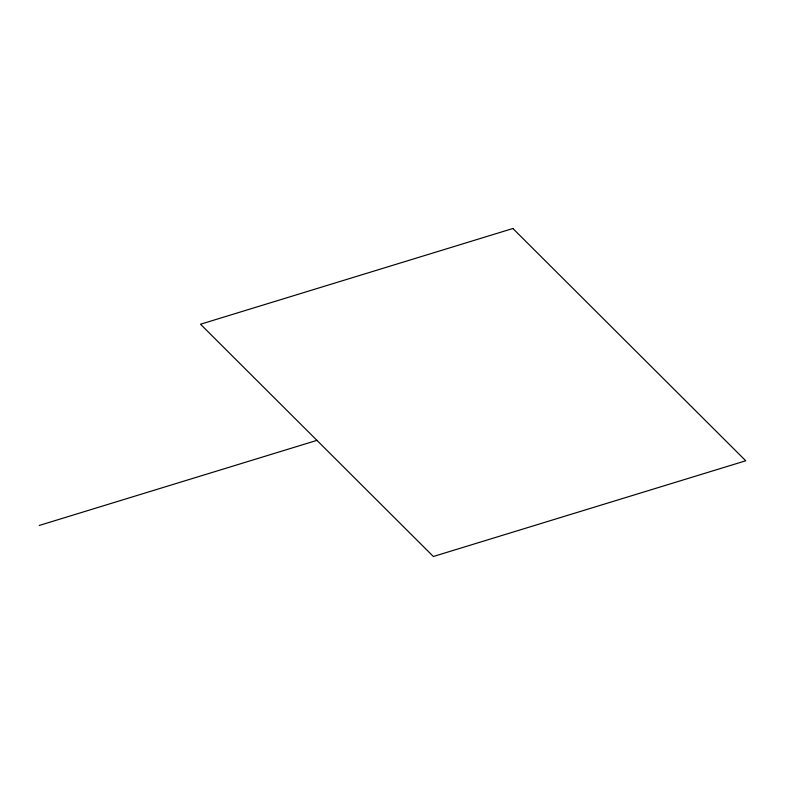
<?xml version="1.0" encoding="UTF-8"?>
<svg xmlns="http://www.w3.org/2000/svg" width="785" height="785" viewBox="0 0 785 785"><rect width="100%" height="100%" fill="white"/><g stroke="black" fill="none" stroke-linecap="round" stroke-linejoin="round"><path stroke-width="1.18" d="M39.25 525.45L316.934 440.365M512.909 228.504L200.518 324.225L433.359 556.496L745.75 460.775L512.909 228.504"/></g></svg>
